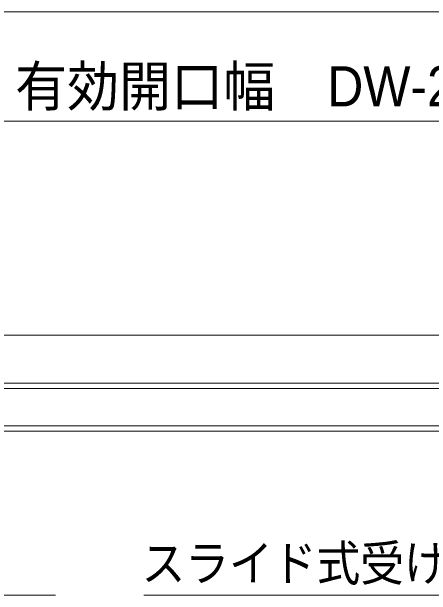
# Model space of a CAD drawing. Units: millimetres, scale not verified. Extents: x -6062 to 6062, y -3045 to 3045.
# Drawn here: x -2908 to -2525, y 1106 to 1640 of the extents above; entities that cross this region are included whole.
import ezdxf
from ezdxf.enums import TextEntityAlignment as Align

# ---------------------------------------------------------------- set-up
doc = ezdxf.new("R2010")
doc.units = ezdxf.units.MM
doc.header["$LTSCALE"] = 20
for name, color, linetype, lineweight in [('0-2_2寸法-1', 7, 'Continuous', 9), ('0-3_2寸法-3', 7, 'Continuous', 9), ('0-4_3一般', 7, 'Continuous', 9)]:
    doc.layers.add(name, color=color, linetype=linetype, lineweight=lineweight)
doc.styles.add('ＭＳ ゴシック', font='')
doc.styles.add('ＭＳ Ｐゴシック', font='')
doc.styles.get('ＭＳ ゴシック').set_extended_font_data('MS Gothic')
doc.styles.get('ＭＳ Ｐゴシック').set_extended_font_data('MS PGothic')

# ---------------------------------------------------------------- blocks, each defined once
blk = doc.blocks.new('グループ-71')
at = {"layer": '0-4_3一般'}
for p, q in [((-53990, 26876.9), (-6330, 26876.9)), ((-53990, 25996.9), (-6330, 25996.9)), ((-30002, 25896.9), (-6638, 25896.9)), ((-6638, 25216.9), (-30002, 25216.9)), ((-53990, 25116.9), (-6330, 25116.9))]:
    blk.add_line(p, q, dxfattribs=at)
blk.add_lwpolyline([(-53990, 25116.9), (-53990, 25996.9), (-6330, 25996.9), (-6330, 25116.9)], dxfattribs=at)
blk = doc.blocks.new('グループ-72')
at = {"layer": '0-4_3一般'}
blk.add_blockref('グループ-71', (0, 0), dxfattribs=at)

msp = doc.modelspace()

# ---------------------------------------------------------------- linework, layer by layer
at = {"layer": '0-2_2寸法-1'}
for p, q in [((-2109.21, 1639.54), (-4481.79, 1639.54)), ((-2121.21, 1539.54), (-3274.79, 1539.54))]:
    msp.add_line(p, q, dxfattribs=at)
at = {"layer": '0-3_2寸法-3'}
for points in [[(-2258.51, 1321.84), (-2383.22, 1105.84), (-2787.59, 1105.84)], [(-3298.55, 1303.84), (-3184.23, 1105.84), (-2868.22, 1105.84)]]:
    msp.add_lwpolyline(points, dxfattribs=at)

# ---------------------------------------------------------------- block references
at = {"layer": '0-4_3一般', "xscale": 0.05, "yscale": 0.05}
msp.add_blockref('グループ-72', (-1787.5, 0), dxfattribs=at)

# ---------------------------------------------------------------- texts
at = {"layer": '0-2_2寸法-1', "style": 'ＭＳ Ｐゴシック', "width": 0.95}
msp.add_text('有効開口幅\u3000DW-21', height=36.69, dxfattribs=at).set_placement((-2905.12, 1541.99), align=Align.BOTTOM_LEFT)
at = {"layer": '0-3_2寸法-3', "style": 'ＭＳ ゴシック', "width": 0.9}
msp.add_text('スライド式受け金具', height=32.55, dxfattribs=at).set_placement((-2789.52, 1109.19), align=Align.BOTTOM_LEFT)

doc.saveas('drawing.dxf')
